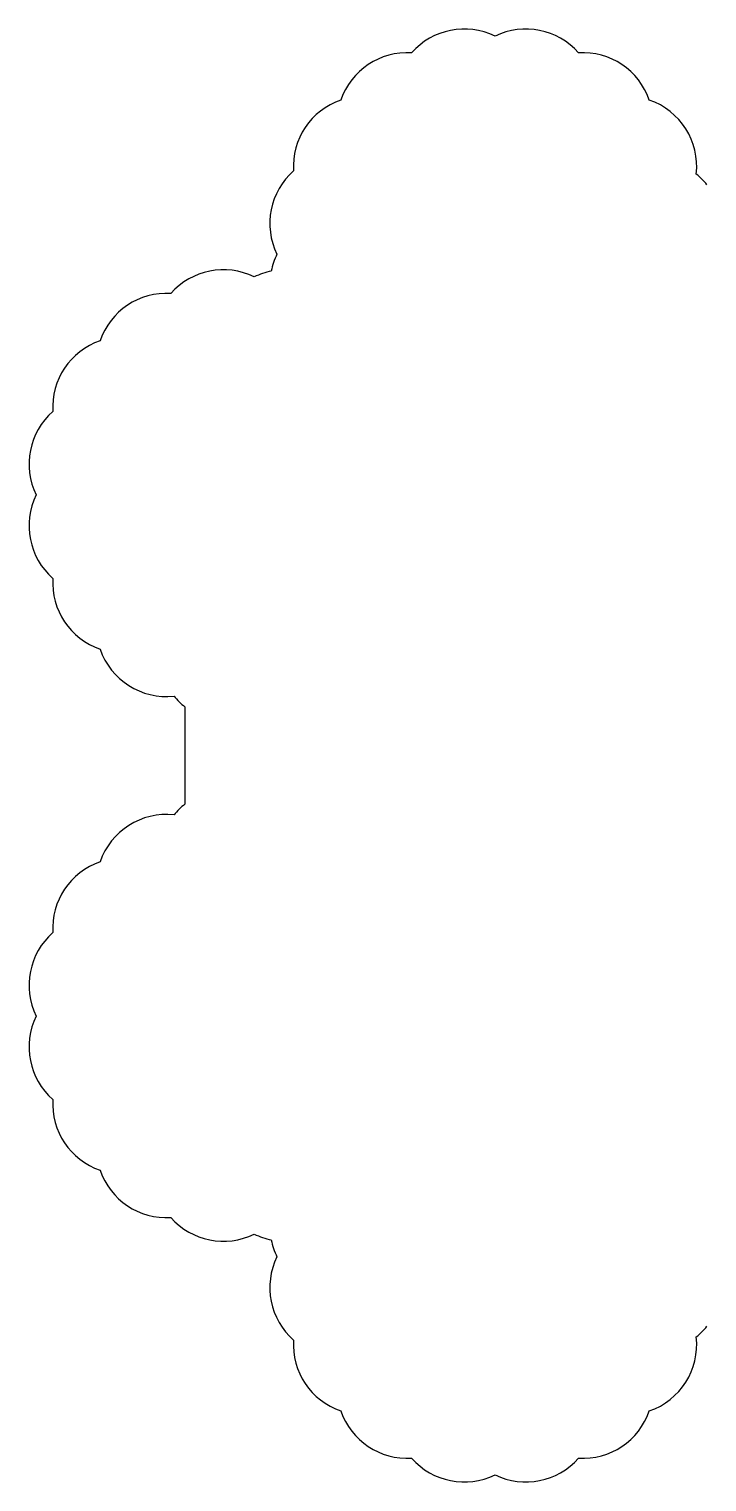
# Model space of a CAD drawing. Extents: x 464 to 1088, y 6 to 205.
# Drawn here: x 675.6 to 764.1, y 10.6 to 200.3 of the extents above; entities that cross this region are included whole.
import ezdxf

# ---------------------------------------------------------------- set-up
doc = ezdxf.new("R2010")
doc.units = 0
doc.layers.get('0').update_dxf_attribs({"linetype": 'CONTINUOUS'})

msp = doc.modelspace()

# ---------------------------------------------------------------- linework, layer by layer
msp.add_line((695.942223, 111.800997), (695.942223, 99.074591))
for centre, radius, start, end in [((732.408295, 191.139318), 9.149492, 63.877385, 138.622615), ((740.46522, 191.139318), 9.149492, 41.377385, 116.122615), ((724.964666, 188.056066), 9.149492, 86.377385, 161.122615), ((747.908848, 188.056066), 9.149492, 18.877385, 93.622615), ((719.26756, 182.35896), 9.149492, 108.877385, 183.622615), ((753.605954, 182.35896), 9.149492, 353.725424, 71.122615), ((716.184308, 174.915332), 9.149492, 131.377385, 206.122615), ((757.465658, 174.782276), 8.405835, 37.955793, 51.480636), ((716.184308, 166.858407), 9.149492, 153.877385, 168.534426), ((700.979203, 159.710227), 9.149492, 63.877385, 138.622615), ((709.036129, 159.710227), 9.149492, 101.465574, 116.122615), ((693.535575, 156.626975), 9.149492, 86.377385, 161.122615), ((687.838469, 150.929869), 9.149492, 108.877385, 183.622615), ((684.755217, 143.486241), 9.149492, 131.377385, 206.122615), ((684.755217, 135.429315), 9.149492, 153.877385, 228.622615), ((687.838469, 127.985687), 9.149492, 176.377385, 251.122615), ((693.535575, 122.288581), 9.149492, 198.877385, 276.274576), ((701.112259, 118.428877), 8.405835, 218.519364, 232.044207), ((701.112259, 92.446712), 8.405835, 127.955793, 141.480636), ((693.535575, 88.587008), 9.149492, 83.725424, 161.122615), ((687.838469, 82.889902), 9.149492, 108.877385, 183.622615), ((684.755217, 75.446273), 9.149492, 131.377385, 206.122615), ((684.755217, 67.389348), 9.149492, 153.877385, 228.622615), ((687.838469, 59.94572), 9.149492, 176.377385, 251.122615), ((693.535575, 54.248614), 9.149492, 198.877385, 273.622615), ((700.979203, 51.165362), 9.149492, 221.377385, 296.122615), ((709.036129, 51.165362), 9.149492, 243.877385, 258.534426), ((716.184308, 44.017182), 9.149492, 191.465574, 206.122615), ((716.184308, 35.960257), 9.149492, 153.877385, 228.622615), ((757.465658, 36.093313), 8.405835, 308.519364, 322.044207), ((719.26756, 28.516629), 9.149492, 176.377385, 251.122615), ((753.605954, 28.516629), 9.149492, 288.877385, 6.274576), ((724.964666, 22.819523), 9.149492, 198.877385, 273.622615), ((747.908848, 22.819523), 9.149492, 266.377385, 341.122615), ((732.408295, 19.736271), 9.149492, 221.377385, 296.122615), ((740.46522, 19.736271), 9.149492, 243.877385, 318.622615)]:
    msp.add_arc(centre, radius, start, end)

doc.saveas('drawing.dxf')
